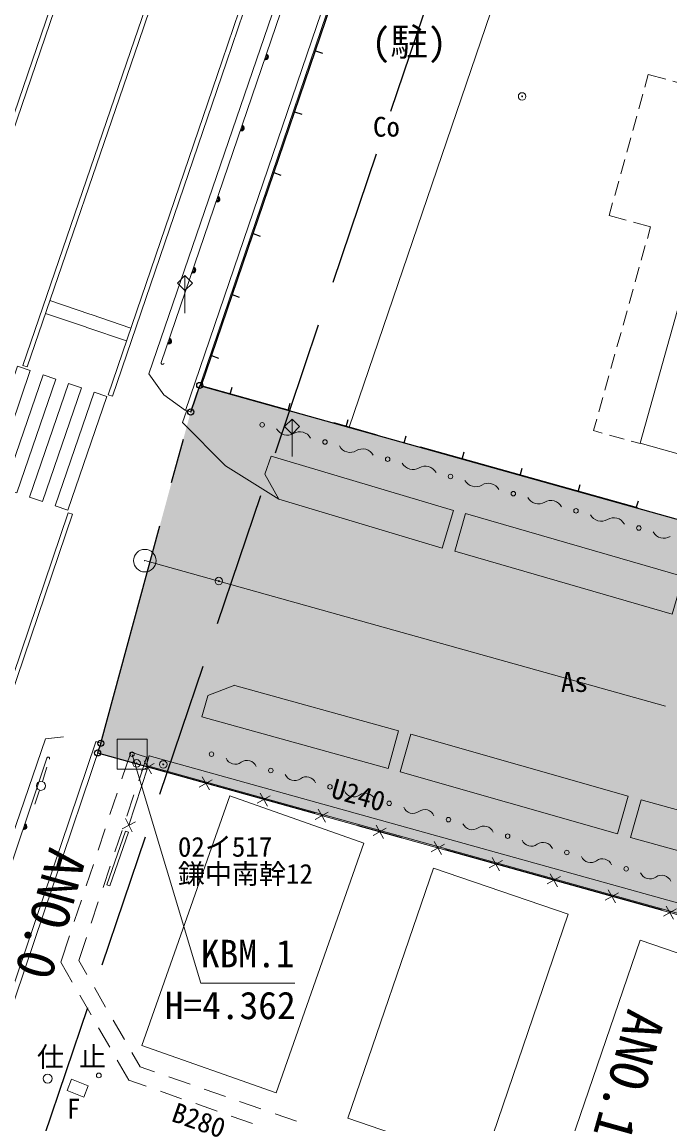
# Model space of a CAD drawing. Units: millimetres, scale not verified. Extents: x -230877 to 402150, y -278660 to 231169.
# Drawn here: x -148098 to -126522, y 2170 to 38864 of the extents above; entities that cross this region are included whole.
import ezdxf
from ezdxf.enums import TextEntityAlignment as Align

# ---------------------------------------------------------------- set-up
doc = ezdxf.new("R2010")
doc.units = ezdxf.units.MM
doc.header["$LTSCALE"] = 1500
doc.header["$PDMODE"] = 32
doc.header["$PDSIZE"] = 750
for name, pattern in [('CHAIN', [18.5, 12, -1.5, 3.5, -1.5]), ('CHAIN1', [8, 5, -1, 1, -1]), ('DASHED3', [4, 3, -1])]:
    doc.linetypes.add(name, pattern=pattern)
doc.layers.add('0-0_通り芯', color=7, linetype='Continuous')
doc.layers.add('2-4_42310', color=51, linetype='Continuous')
for name, color, linetype, lineweight in [('0-1_躯体', 7, 'Continuous', 18), ('0-3_外壁', 7, 'Continuous', 13), ('0-4_内部仕上げ', 7, 'CHAIN', 18), ('0-8_寸法線', 7, 'Continuous', 13), ('0-A_22260', 7, 'Continuous', 18), ('1-2_34010', 3, 'DASHED3', 25), ('2-0_42040', 3, 'Continuous', 25)]:
    doc.layers.add(name, color=color, linetype=linetype, lineweight=lineweight)
doc.styles.add('ＭＳ ゴシック', font='')
doc.styles.get('ＭＳ ゴシック').set_extended_font_data('MS Gothic')

# ---------------------------------------------------------------- blocks, each defined once
blk = doc.blocks.new('open_arrow')
at = {"color": 0, "linetype": 'Continuous', "lineweight": -2}
blk.add_lwpolyline([(7.5, 1.25), (0, 0), (7.5, -1.25)], dxfattribs=at)
blk = doc.blocks.new('DIMENSION_001_')
at = {"layer": '0-3_外壁'}
blk.add_lwpolyline([(74170146000, -235353399000), (74166719394, -235364816616), (74170630189, -235367400864)], dxfattribs=at)
at = {"layer": '0-3_外壁', "xscale": 400, "yscale": 400, "rotation": 73.3}
blk.add_blockref('open_arrow', (74170146000, -235353399000), dxfattribs=at)
at = {"layer": '0-3_外壁', "style": 'ＭＳ ゴシック'}
blk.add_text('KBM.1', height=1375000, rotation=326.543, dxfattribs=at).set_placement((74166926134, -235364503752), align=Align.BOTTOM_LEFT)
blk = doc.blocks.new('~1386')
at = {"layer": '0-8_寸法線'}
blk.add_line((74174925000, -235353033000), (74174089435, -235353743065), dxfattribs=at)
blk = doc.blocks.new('~1385')
at = {"layer": '0-8_寸法線'}
blk.add_lwpolyline([(74183296500, -235346803500), (74183400000, -235345377000), (74184154725, -235344789490)], dxfattribs=at)
blk = doc.blocks.new('~1332')
at = {"layer": '0-8_寸法線'}
blk.add_lwpolyline([(74183296500, -235346803500), (74181987000, -235343932500), (74181390000, -235340940000), (74181880872, -235340584081)], dxfattribs=at)
blk = doc.blocks.new('~1331')
at = {"layer": '0-8_寸法線'}
blk.add_lwpolyline([(74181847500, -235340541000), (74181376500, -235339278000), (74181327000, -235338001500), (74208538500, -235317028500), (74209704000, -235317016500)], dxfattribs=at)
blk = doc.blocks.new('~1330')
at = {"layer": '0-8_寸法線'}
blk.add_lwpolyline([(74128041000, -235383616500), (74126887500, -235382040000), (74126806500, -235381341000), (74154574500, -235359897000), (74166982500, -235350358500)], dxfattribs=at)
blk = doc.blocks.new('~1329')
at = {"layer": '0-8_寸法線'}
blk.add_line((74166982500, -235350358500), (74167777500, -235350777000), dxfattribs=at)
blk = doc.blocks.new('~1247')
at = {"layer": '0-8_寸法線'}
blk.add_line((74170827000, -235353927000), (74196453000, -235383412500), dxfattribs=at)
blk = doc.blocks.new('~1246')
at = {"layer": '0-8_寸法線'}
blk.add_line((74170453500, -235354251000), (74196079500, -235383736500), dxfattribs=at)
blk = doc.blocks.new('~1245')
at = {"layer": '0-8_寸法線'}
blk.add_line((74182012500, -235340754000), (74210689500, -235318573500), dxfattribs=at)
blk = doc.blocks.new('~1244')
at = {"layer": '0-8_寸法線'}
blk.add_line((74181847500, -235340541000), (74210524500, -235318360500), dxfattribs=at)
blk = doc.blocks.new('~1243')
at = {"layer": '0-8_寸法線'}
blk.add_lwpolyline([(74168977500, -235351873500), (74145444000, -235370176500), (74128041000, -235383616500)], dxfattribs=at)
blk = doc.blocks.new('~1242')
at = {"layer": '0-8_寸法線'}
blk.add_lwpolyline([(74169144000, -235352086500), (74145609000, -235370389500), (74128206000, -235383831000)], dxfattribs=at)
blk = doc.blocks.new('~1096')
at = {"layer": '0-8_寸法線'}
for p, q in [((74170150500, -235353271500), (74169048437, -235354135398)), ((74168458175, -235354598098), (74167572784, -235355292149)), ((74166982522, -235355754849), (74166097131, -235356448900)), ((74165506869, -235356911600), (74164621478, -235357605651)), ((74164031216, -235358068351), (74163145825, -235358762402)), ((74161338964, -235361989965), (74161271303, -235363112929)), ((74161226197, -235363861571), (74161158536, -235364984535)), ((74162052819, -235368209154), (74162734755, -235369103910)), ((74163189378, -235369700415), (74163871314, -235370595171)), ((74164325938, -235371191675), (74165007874, -235372086431))]:
    blk.add_line(p, q, dxfattribs=at)
for points in [[(74162555563, -235359225102), (74161453500, -235360089000), (74161384071, -235361241323)], [(74161113429, -235365733177), (74161044000, -235366885500), (74161598195, -235367612650)]]:
    blk.add_lwpolyline(points, dxfattribs=at)
blk = doc.blocks.new('~1095')
at = {"layer": '0-8_寸法線'}
for p, q in [((74170659000, -235353921000), (74169703226, -235354670198)), ((74169112958, -235355132889), (74168227555, -235355826926)), ((74167637287, -235356289618), (74166751884, -235356983654)), ((74166161616, -235357446346), (74165276213, -235358140382)), ((74164685945, -235358603074), (74163800542, -235359297111)), ((74162160277, -235362071719), (74162092569, -235363194680)), ((74162047431, -235363943320), (74161979723, -235365066281)), ((74162804399, -235367834712), (74163486320, -235368729479)), ((74163940935, -235369325990), (74164622856, -235370220757)), ((74165077470, -235370817269), (74165759392, -235371712036)), ((74166214006, -235372308547), (74166895927, -235373203314))]:
    blk.add_line(p, q, dxfattribs=at)
for points in [[(74163210274, -235359759802), (74162254500, -235360509000), (74162205416, -235361323079)], [(74161934584, -235365814921), (74161885500, -235366629000), (74162349785, -235367238200)]]:
    blk.add_lwpolyline(points, dxfattribs=at)
blk = doc.blocks.new('~979')
at = {"layer": '0-8_寸法線'}
blk.add_lwpolyline([(74197539000, -235377831000), (74190115500, -235369300500), (74188644000, -235370580000), (74196067500, -235379112000)], close=True, dxfattribs=at)
blk = doc.blocks.new('~978')
at = {"layer": '0-8_寸法線'}
blk.add_lwpolyline([(74189679000, -235368802500), (74182318500, -235360230000), (74180838000, -235361500500), (74188200000, -235370073000)], close=True, dxfattribs=at)
blk = doc.blocks.new('~977')
at = {"layer": '0-8_寸法線'}
blk.add_line((74181903000, -235359747000), (74176333500, -235353351000), dxfattribs=at)
blk = doc.blocks.new('~976')
at = {"layer": '0-8_寸法線'}
blk.add_lwpolyline([(74174089435, -235353743065), (74180433000, -235361028000), (74181903000, -235359747000)], dxfattribs=at)
blk = doc.blocks.new('~975')
at = {"layer": '0-8_寸法線'}
blk.add_lwpolyline([(74183296500, -235346803500), (74188759500, -235353331500), (74190255000, -235352079000)], dxfattribs=at)
blk = doc.blocks.new('~974')
at = {"layer": '0-8_寸法線'}
blk.add_line((74190255000, -235352079000), (74184154725, -235344789490), dxfattribs=at)
blk = doc.blocks.new('~973')
at = {"layer": '0-8_寸法線'}
blk.add_lwpolyline([(74189196000, -235353802500), (74196526500, -235362417000), (74198011500, -235361154000), (74190681000, -235352539500)], close=True, dxfattribs=at)
blk = doc.blocks.new('~896')
at = {"layer": '0-8_寸法線'}
blk.add_lwpolyline([(74219946361, -235337050852), (74228892000, -235347381000), (74208825000, -235364758500)], dxfattribs=at)
blk = doc.blocks.new('~812')
at = {"layer": '0-8_寸法線'}
for p, q in [((74216941985, -235336481855), (74217508875, -235335990799)), ((74218916244, -235335861305), (74219407217, -235336428266)), ((74216091651, -235337218439), (74216658540, -235336727383)), ((74219652704, -235336711747), (74219946361, -235337050852)), ((74215241316, -235337955023), (74215808206, -235337463967)), ((74214390981, -235338691606), (74214957871, -235338200551)), ((74213540646, -235339428190), (74214107536, -235338937134)), ((74212690311, -235340164774), (74213257201, -235339673718)), ((74209047054, -235340441284), (74209612876, -235339948998)), ((74208198322, -235341179714), (74208764143, -235340687427)), ((74207349589, -235341918143), (74207915411, -235341425857)), ((74206500857, -235342656573), (74207066678, -235342164286)), ((74205652124, -235343395002), (74206217946, -235342902716)), ((74204984257, -235346815533), (74205551180, -235346324515)), ((74204133872, -235347552059), (74204700795, -235347061041)), ((74203283487, -235348288585), (74203850410, -235347797567)), ((74202433102, -235349025111), (74203000026, -235348534093)), ((74201582718, -235349761637), (74202149641, -235349270619)), ((74200732333, -235350498163), (74201299256, -235350007146)), ((74199881948, -235351234689), (74200448871, -235350743672)), ((74199031563, -235351971215), (74199598486, -235351480198)), ((74199335235, -235353800012), (74198844261, -235353233051)), ((74199879361, -235354428352), (74199580722, -235354083493))]:
    blk.add_line(p, q, dxfattribs=at)
for points in [[(74217792320, -235335745272), (74218377100, -235335238719), (74218670757, -235335577824)], [(74209895787, -235339702855), (74210391000, -235339272000), (74210983471, -235339952972)], [(74211229614, -235340235883), (74211822086, -235340916854), (74212406866, -235340410302)], [(74205455232, -235344740054), (74204874000, -235344072000), (74205369213, -235343641145)], [(74205834642, -235346079007), (74206282608, -235345691019), (74205701376, -235345022965)], [(74198598774, -235352949571), (74198300135, -235352604711), (74198748101, -235352216724)]]:
    blk.add_lwpolyline(points, dxfattribs=at)
blk = doc.blocks.new('~748')
at = {"layer": '0-8_寸法線'}
for p, q in [((74170475197, -235353986416), (74170422803, -235354734584)), ((74170823084, -235354386697), (74170074916, -235354334303)), ((74167689952, -235356212184), (74168435048, -235356297816)), ((74168105316, -235355882452), (74168019684, -235356627548)), ((74172448486, -235356256900), (74172396092, -235357005067)), ((74172796373, -235356657181), (74172048205, -235356604786)), ((74174421775, -235358527383), (74174369380, -235359275551)), ((74174769662, -235358927664), (74174021494, -235358875270)), ((74176742951, -235361198148), (74175994783, -235361145753)), ((74176395064, -235360797867), (74176342669, -235361546034)), ((74178716239, -235363468631), (74177968072, -235363416237)), ((74178368353, -235363068350), (74178315958, -235363816518)), ((74180689528, -235365739115), (74179941361, -235365686720)), ((74180341642, -235365338834), (74180289247, -235366087001)), ((74182314931, -235367609317), (74182262536, -235368357485)), ((74182662817, -235368009598), (74181914650, -235367957204)), ((74184288220, -235369879801), (74184235825, -235370627968)), ((74184636106, -235370280082), (74183887939, -235370227687)), ((74186261509, -235372150284), (74186209114, -235372898452)), ((74186609395, -235372550565), (74185861227, -235372498171)), ((74188234798, -235374420768), (74188182403, -235375168935)), ((74188582684, -235374821049), (74187834516, -235374768654))]:
    blk.add_line(p, q, dxfattribs=at)
blk.add_lwpolyline([(74168062500, -235356255000), (74170449000, -235354360500), (74196101756, -235383876785), (74197108500, -235385497500), (74197740000, -235388199000), (74198238000, -235392145500), (74199040500, -235392123000), (74199268500, -235396933500)], dxfattribs=at)
blk = doc.blocks.new('~733')
at = {"layer": '0-8_寸法線'}
for centre in [(74184649500, -235343241000), (74186792045, -235345686409), (74188934591, -235348131818), (74191077136, -235350577227), (74193219682, -235353022636), (74195362227, -235355468045), (74197504773, -235357913455)]:
    blk.add_circle(centre, 112500, dxfattribs=at)
for centre, start, end in [((74185746196, -235343859352), 174.8553, 267.59115), ((74185695349, -235345068057), 354.8553, 87.59115), ((74187888742, -235346304761), 174.8553, 267.59115), ((74187837895, -235347513466), 354.8553, 87.59115), ((74190031287, -235348750170), 174.8553, 267.59115), ((74189980440, -235349958875), 354.8553, 87.59115), ((74192173832, -235351195579), 174.8553, 267.59115), ((74192122986, -235352404284), 354.8553, 87.59115), ((74194316378, -235353640988), 174.8553, 267.59115), ((74194265531, -235354849694), 354.8553, 87.59115), ((74196458923, -235356086397), 174.8553, 267.59115), ((74196408077, -235357295103), 354.8553, 87.59115), ((74198601469, -235358531806), 174.8553, 267.59115)]:
    blk.add_arc(centre, 604887, start, end, dxfattribs=at)
blk = doc.blocks.new('~698')
at = {"layer": '0-8_寸法線', "lineweight": 25}
for p, q in [((74197168921, -235329114467), (74197398350, -235329411094)), ((74194623208, -235331083473), (74194852637, -235331380100)), ((74192077495, -235333052479), (74192306924, -235333349106)), ((74189531782, -235335021485), (74189761211, -235335318112)), ((74186986069, -235336990491), (74187215498, -235337287118)), ((74184440356, -235338959497), (74184669785, -235339256124)), ((74184153167, -235341081667), (74184436588, -235340836112)), ((74186124500, -235343357000), (74186407922, -235343111445)), ((74188095833, -235345632333), (74188379255, -235345386779)), ((74190067167, -235347907667), (74190350588, -235347662112)), ((74192038500, -235350183000), (74192321922, -235349937445)), ((74194009833, -235352458333), (74194293255, -235352212779)), ((74195981167, -235354733667), (74196264588, -235354488112)), ((74197952500, -235357009000), (74198235922, -235356763445))]:
    blk.add_line(p, q, dxfattribs=at)
blk.add_lwpolyline([(74209780500, -235370661000), (74183167500, -235339944000), (74209897485, -235319269437)], dxfattribs=at)
blk = doc.blocks.new('~593')
at = {"layer": '0-8_寸法線'}
blk.add_line((74182159500, -235337862000), (74208438000, -235317541500), dxfattribs=at)
for centre, radius, start, end in [((74194915591, -235327998037), 150000, 217.71388, 37.71388), ((74194915591, -235327998037), 120000, 217.71388, 37.71388), ((74194915591, -235327998037), 90000, 217.71388, 37.71388), ((74194915591, -235327998037), 75000, 217.71388, 37.71388), ((74191949058, -235330291982), 150000, 217.71388, 37.71388), ((74191949058, -235330291982), 120000, 217.71388, 37.71388), ((74191949058, -235330291982), 90000, 217.71388, 37.71388), ((74191949058, -235330291982), 75000, 217.71388, 37.71388), ((74188982525, -235332585927), 150000, 217.71388, 37.71388), ((74188982525, -235332585927), 120000, 217.71388, 37.71388), ((74188982525, -235332585927), 90000, 217.71388, 37.71388), ((74188982525, -235332585927), 75000, 217.71388, 37.71388), ((74186015993, -235334879872), 150000, 217.71388, 37.71388), ((74186015993, -235334879872), 120000, 217.71388, 37.71388), ((74186015993, -235334879872), 90000, 217.71388, 37.71388), ((74186015993, -235334879872), 75000, 217.71388, 37.71388), ((74183049460, -235337173817), 150000, 217.71388, 37.71388), ((74183049460, -235337173817), 120000, 217.71388, 37.71388), ((74183049460, -235337173817), 90000, 217.71388, 37.71388), ((74183049460, -235337173817), 75000, 217.71388, 37.71388), ((74182205379, -235337921331), 75000, 127.71388, 307.71388)]:
    blk.add_arc(centre, radius, start, end, dxfattribs=at)
blk = doc.blocks.new('CenterLine~592')
at = {"layer": '0-8_寸法線'}
for points in [[(74178692519, -235332630118), (74179983826, -235334300680), (74180023805, -235334352400), (74181306326, -235336011596)], [(74181840210, -235335598567), (74180558033, -235333939816), (74180517834, -235333887811), (74179227111, -235332218004)]]:
    blk.add_lwpolyline(points, dxfattribs=at)
blk = doc.blocks.new('Crosswalk~591')
at = {"layer": '0-8_寸法線'}
for points in [[(74168848500, -235334520000), (74173599000, -235330857000), (74174011800, -235331391062), (74169261300, -235335054062)], [(74169672450, -235335585990), (74174422950, -235331922990), (74174835750, -235332457052), (74170085250, -235336120052)], [(74170496400, -235336651979), (74175246900, -235332988979), (74175659700, -235333523041), (74170909200, -235337186041)], [(74171320350, -235337717969), (74176070850, -235334054969), (74176483650, -235334589031), (74171733150, -235338252031)], [(74172144300, -235338783959), (74176894800, -235335120959), (74177307600, -235335655021), (74172557100, -235339318021)], [(74172968250, -235339849948), (74177718750, -235336186948), (74178131550, -235336721010), (74173381050, -235340384010)], [(74173792200, -235340915938), (74178542700, -235337252938), (74178955500, -235337787000), (74174205000, -235341450000)]]:
    blk.add_lwpolyline(points, close=True, dxfattribs=at)
blk = doc.blocks.new('CenterLine~589')
at = {"layer": '0-8_寸法線'}
blk.add_lwpolyline([(74173712740, -235330800557), (74187423533, -235320233670), (74190860050, -235317577652), (74201840841, -235309089478), (74220673471, -235294531816), (74226550217, -235289954554), (74249996943, -235271743900), (74249859057, -235271566100), (74226412430, -235289776678), (74220535710, -235294353921), (74201703159, -235308911522), (74190722447, -235317399634), (74187285954, -235320055633), (74173575260, -235330622443)], close=True, dxfattribs=at)
blk = doc.blocks.new('CenterLine~588')
at = {"layer": '0-8_寸法線'}
blk.add_lwpolyline([(74274597094, -235258111072), (74240333678, -235284693529), (74231752748, -235291373749), (74204239680, -235312627006), (74193335112, -235321050550), (74189925843, -235323687475), (74176312765, -235334180440), (74176450235, -235334358560), (74190063396, -235323865531), (74193472687, -235321228591), (74204377320, -235312804994), (74231890456, -235291551686), (74240471407, -235284871450), (74274734906, -235258288928)], close=True, dxfattribs=at)
blk = doc.blocks.new('CenterLine~587')
at = {"layer": '0-8_寸法線'}
blk.add_lwpolyline([(74179199834, -235337925484), (74193143843, -235327139414), (74196629973, -235324442611), (74207801835, -235315800483), (74235012837, -235294751085), (74243503486, -235288182009), (74277464837, -235261908482), (74277327163, -235261730518), (74243365813, -235288004045), (74234875165, -235294573120), (74207664165, -235315622517), (74196492304, -235324264645), (74193006174, -235326961447), (74179062166, -235337747516)], close=True, dxfattribs=at)
blk = doc.blocks.new('~586')
at = {"layer": '0-8_寸法線'}
blk.add_line((74156863500, -235358736000), (74166493500, -235351200000), dxfattribs=at)
for centre, radius, start, end in [((74166539721, -235351259064), 75000, 308.04512, 128.04512), ((74163655909, -235353420569), 150000, 218.04512, 38.04512), ((74163655909, -235353420569), 120000, 218.04512, 38.04512), ((74163655909, -235353420569), 90000, 218.04512, 38.04512), ((74163655909, -235353420569), 75000, 218.04512, 38.04512), ((74160702688, -235355731626), 150000, 218.04512, 38.04512), ((74160702688, -235355731626), 120000, 218.04512, 38.04512), ((74160702688, -235355731626), 90000, 218.04512, 38.04512), ((74160702688, -235355731626), 75000, 218.04512, 38.04512), ((74157749466, -235358042683), 150000, 218.04512, 38.04512), ((74157749466, -235358042683), 120000, 218.04512, 38.04512), ((74157749466, -235358042683), 90000, 218.04512, 38.04512), ((74157749466, -235358042683), 75000, 218.04512, 38.04512), ((74156909721, -235358795064), 75000, 128.04512, 308.04512)]:
    blk.add_arc(centre, radius, start, end, dxfattribs=at)
blk = doc.blocks.new('~585')
at = {"layer": '0-8_寸法線'}
for centre in [(74173471500, -235355568000), (74175488238, -235357882478), (74177504976, -235360196956), (74179521714, -235362511434), (74181538453, -235364825912), (74183555191, -235367140390), (74185571929, -235369454869), (74187588667, -235371769347)]:
    blk.add_circle(centre, 112500, dxfattribs=at)
for centre, start, end in [((74174461033, -235356221097), 169.99528, 272.13975), ((74174498705, -235357229381), 349.99528, 92.13975), ((74176477771, -235358535575), 169.99528, 272.13975), ((74176515444, -235359543859), 349.99528, 92.13975), ((74178494509, -235360850053), 169.99528, 272.13975), ((74178532182, -235361858337), 349.99528, 92.13975), ((74180511247, -235363164532), 169.99528, 272.13975), ((74180548920, -235364172815), 349.99528, 92.13975), ((74182527985, -235365479010), 169.99528, 272.13975), ((74182565658, -235366487293), 349.99528, 92.13975), ((74184544724, -235367793488), 169.99528, 272.13975), ((74184582396, -235368801771), 349.99528, 92.13975), ((74186561462, -235370107966), 169.99528, 272.13975), ((74186599134, -235371116249), 349.99528, 92.13975), ((74188578200, -235372422444), 169.99528, 272.13975), ((74188615872, -235373430727), 349.99528, 92.13975)]:
    blk.add_arc(centre, 504494, start, end, dxfattribs=at)
blk = doc.blocks.new('CenterLine~574')
at = {"layer": '0-8_寸法線'}
blk.add_lwpolyline([(74069330871, -235422933455), (74084197418, -235411414527), (74087922519, -235408531421), (74099845319, -235399308495), (74117305543, -235385802075), (74127117604, -235378276978), (74144572346, -235364763475), (74156181129, -235355775927), (74159810715, -235352963952), (74174278425, -235341735413), (74174140575, -235341557587), (74159672941, -235352786065), (74156043374, -235355598026), (74144434654, -235364585525), (74126979933, -235378099013), (74117167884, -235385624101), (74099707681, -235399130505), (74087784840, -235408353462), (74084059727, -235411236577), (74069193129, -235422755545)], dxfattribs=at)
blk = doc.blocks.new('CenterLine~572')
at = {"layer": '0-8_寸法線'}
for points in [[(74168620639, -235334447537), (74155905139, -235344289787), (74143189639, -235354132037)], [(74143327361, -235354309963), (74156042861, -235344467713), (74168758361, -235334625463), (74168620639, -235334447537)]]:
    blk.add_lwpolyline(points, dxfattribs=at)

msp = doc.modelspace()

# ---------------------------------------------------------------- linework, layer by layer
at = {"layer": '0-1_躯体'}
msp.add_lwpolyline([(-144935, 14983), (-143935, 14983), (-143935, 13983), (-144935, 13983)], close=True, dxfattribs=at)
for centre, radius in [((-144011, 20928), 375), ((-144435, 14483), 75)]:
    msp.add_circle(centre, radius, dxfattribs=at)
msp.add_point((-144011, 20928), dxfattribs=at)
at = {"layer": '0-4_内部仕上げ'}
msp.add_lwpolyline([(-144011, 20928), (-124749, 15546), (-105487, 10165), (-98598, 8240), (-85788, 7257), (-65847, 5726), (-45906, 4195), (-25965, 2664), (-6024, 1133), (13918, -398), (20186, -879)], dxfattribs=at)
at = {"layer": '0-8_寸法線', "lineweight": 18}
for p, q in [((-130470, 45128), (-137204, 25372)), ((-142675, 30420), (-142675, 29170)), ((-142652, 25936), (-142482, 25878)), ((-139107, 25641), (-139107, 24391)), ((-141911, 16443), (-141011, 16784)), ((-145475, 14845), (-145645, 14902)), ((-144479, 14556), (-143958, 14382)), ((-143862, 14440), (-143951, 14122)), ((-147422, 13572), (-147268, 14048)), ((-147517, 13287), (-147677, 12814)), ((-145269, 10136), (-144648, 11920)), ((-145174, 10104), (-144554, 11887)), ((-144648, 11920), (-144554, 11887)), ((-145174, 10104), (-145269, 10136)), ((-146601, 3288), (-146451, 3659)), ((-146451, 3659), (-145895, 3434)), ((-146045, 3063), (-145895, 3434)), ((-146601, 3288), (-146045, 3063))]:
    msp.add_line(p, q, dxfattribs=at)
msp.add_lwpolyline([(-122744, 41880), (-127519, 24839), (-118746, 22381)], dxfattribs=at)
for points in [[(-142675, 29920), (-142925, 30170), (-142675, 30420), (-142425, 30170)], [(-139107, 25141), (-139357, 25391), (-139107, 25641), (-138857, 25391)], [(-139632, 3202), (-136715, 11516), (-141178, 13091), (-144110, 4783)], [(-132755, 819), (-129913, 9159), (-134391, 10693), (-137248, 2359)], [(-125880, -1587), (-123038, 6753), (-127515, 8287), (-130372, -47)]]:
    msp.add_lwpolyline(points, close=True, dxfattribs=at)
for centre, radius in [((-147469, 13429), 150), ((-147243, 3682), 150), ((-145540, 3786), 80.1)]:
    msp.add_circle(centre, radius, dxfattribs=at)
at = {"layer": '0-A_22260'}
for centre, radius in [((-131445, 36386), 125), ((-131445, 36386), 15), ((-141546, 20249), 125), ((-141546, 20249), 15), ((-144283, 14176), 125), ((-144283, 14176), 15), ((-143395, 14142), 125), ((-143395, 14142), 15)]:
    msp.add_circle(centre, radius, dxfattribs=at)
at = {"layer": '1-2_34010'}
msp.add_line((-113244, 102664), (-181973, -100572), dxfattribs=at)
at = {"layer": '2-0_42040', "linetype": 'CHAIN1'}
for p, q in [((-142482, 25878), (-142180, 26765)), ((-116046, 19449), (-142180, 26765)), ((-145475, 14845), (-142482, 25878))]:
    msp.add_line(p, q, dxfattribs=at)
msp.add_lwpolyline([(-145475, 14845), (-145583, 14525), (-118796, 7071)], dxfattribs=at)
at = {"layer": '2-0_42040'}
for centre in [(-142180, 26765), (-142482, 25878), (-145475, 14845), (-145583, 14525)]:
    msp.add_circle(centre, 100, dxfattribs=at)
at = {"layer": '2-4_42310'}
for points in [[(-142180, 26765), (-142482, 25878), (-145475, 14845)], [(-142180, 26765), (-145475, 14845), (-118796, 7071)], [(-142180, 26765), (-118796, 7071), (-117641, 6540)], [(-116046, 19449), (-142180, 26765), (-117641, 6540)], [(-145475, 14845), (-145583, 14525), (-118796, 7071)]]:
    msp.add_solid(points, dxfattribs=at)

# ---------------------------------------------------------------- block references
at = {"layer": '0-0_通り芯', "xscale": 0.0006666667, "yscale": 0.0006666667, "rotation": 33.45667}
for name in ['CenterLine~588', 'CenterLine~587', 'CenterLine~589', '~1331', '~593', '~1244', '~1245', '~698', '~896', '~812', '~733', 'CenterLine~592', 'Crosswalk~591', '~1332', '~974', '~975', '~973', '~748', 'CenterLine~572', '~1385', '~1246', '~1247', 'CenterLine~574', '~585', '~1096', '~1095', '~977', '~976', '~978', '~1386', '~979', '~1329', '~1330', '~1243', '~1242', '~586']:
    msp.add_blockref(name, (-127899216, 103658197), dxfattribs=at)
at = {"layer": '0-3_外壁', "xscale": 0.0006666667, "yscale": 0.0006666667, "rotation": 33.45667}
msp.add_blockref('DIMENSION_001_', (-127899216, 103658197), dxfattribs=at)

# ---------------------------------------------------------------- texts
at = {"layer": '0-3_外壁', "style": 'ＭＳ ゴシック'}
for s, p in [('ANO.0', (-147545, 11532)), ('ANO.1', (-128282, 6151))]:
    msp.add_text(s, height=1283, rotation=254.391, dxfattribs=at).set_placement(p, align=Align.BOTTOM_LEFT)
msp.add_text('H=4.362', height=916.4, dxfattribs=at).set_placement((-143348, 5385), align=Align.BOTTOM_LEFT)
at = {"layer": '0-8_寸法線', "style": 'ＭＳ ゴシック'}
for s, height, p in [('(駐)', 916.4, (-136456, 37465)), ('Co', 659.8, (-136412, 34849)), ('As', 659.8, (-130151, 16360)), ('02イ517', 659.8, (-142909, 10871)), ('鎌中南幹12', 659.8, (-142909, 9971)), ('仕', 660, (-147602, 3877)), ('止', 660, (-146198, 3883)), ('F', 660, (-146608, 2152))]:
    msp.add_text(s, height=height, dxfattribs=at).set_placement(p, align=Align.BOTTOM_LEFT)
for s, rotation, p in [('U240', 344.451, (-137900, 12856)), ('B280', 340.769, (-143230, 2088))]:
    msp.add_text(s, height=659.8, rotation=rotation, dxfattribs=at).set_placement(p, align=Align.BOTTOM_LEFT)

doc.saveas('drawing.dxf')
